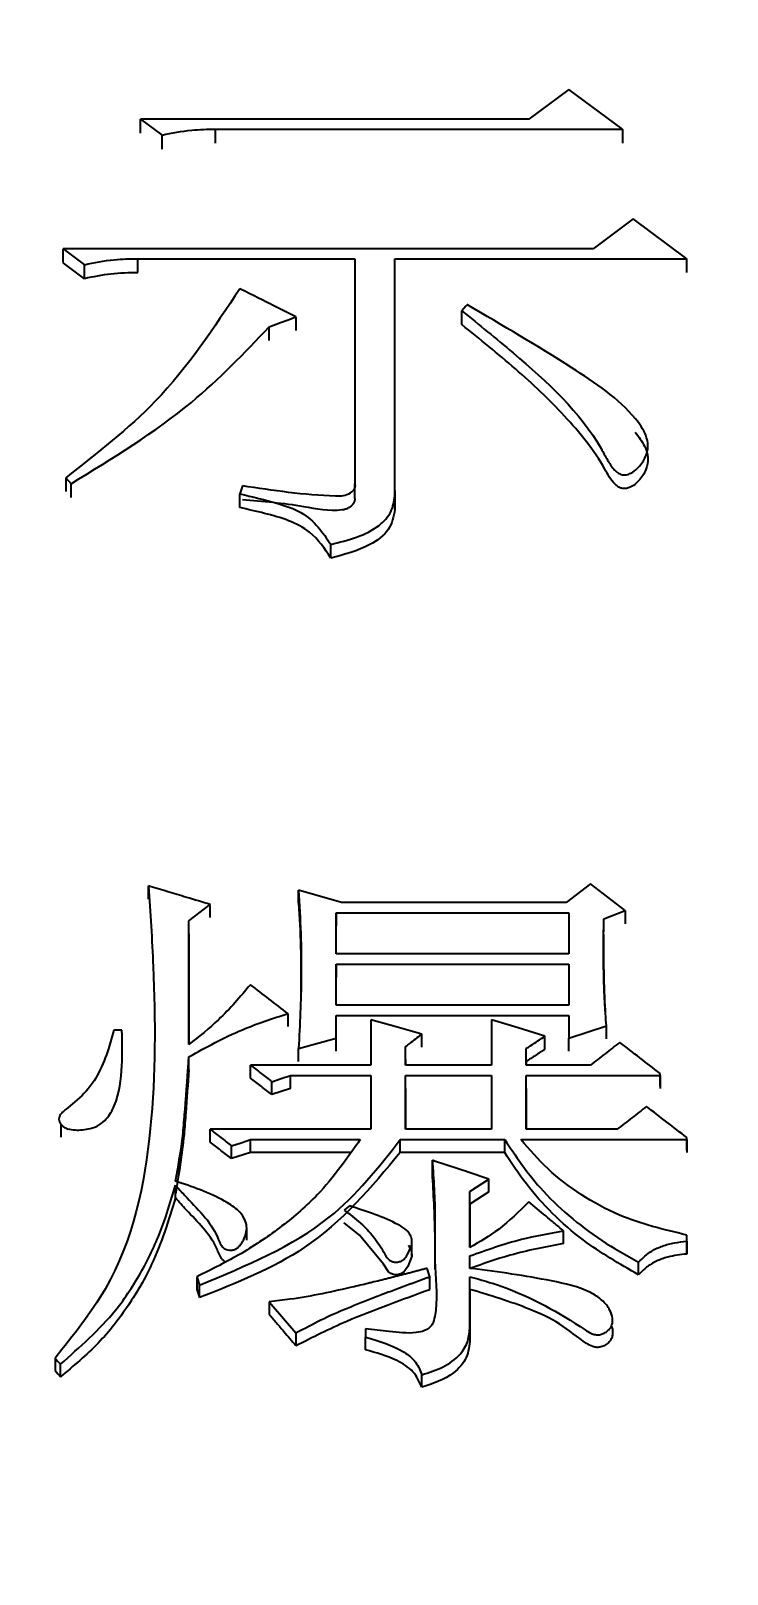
# Model space of a CAD drawing. Header units: millimetres. Extents: x 2126 to 3741, y 477 to 1658.
# Drawn here: x 2356.17 to 2358.99, y 1398.59 to 1404.83 of the extents above; entities that cross this region are included whole.
import ezdxf

# ---------------------------------------------------------------- set-up
doc = ezdxf.new("R2010")
doc.units = ezdxf.units.MM
doc.layers.add('AM_5', color=3, linetype='Continuous', lineweight=25)
doc.styles.add('SLDTEXTSTYLE1', font='txt.shx', dxfattribs={"width": 0.7, "bigfont": 'gbcbig.shx'})
doc.dimstyles.new('SLDDIMSTYLE12$0', dxfattribs={"dimtxt": 12, "dimasz": 10, "dimexe": 0, "dimexo": 0.0625, "dimgap": 0.875, "dimtad": 1, "dimdec": 1, "dimlfac": 1.8, "dimrnd": 1e-09, "dimzin": 12, "dimdsep": 46, "dimtxsty": 'SLDTEXTSTYLE1', "dimcen": 0.09, "dimdle": 8.16, "dimclrd": 3, "dimclre": 3, "dimadec": 0, "dimazin": 3, "dimtfac": 1, "dimtdec": 1, "dimtofl": 0, "dimtmove": 0, "dimatfit": 3, "dimfxl": 0, "dimfrac": 2, "dimtolj": 1, "dimlwd": 5, "dimlwe": 5, "dimarcsym": 0})

# ---------------------------------------------------------------- blocks, each defined once
blk = doc.blocks.new('*D20')
at = {"layer": 'AM_5', "color": 3, "lineweight": 5, "transparency": 16777216}
blk.add_line((2548.0333, 1555.6995), (2264.196, 1555.6995), dxfattribs=at)
at = {"layer": 'AM_5', "color": 3, "linetype": 'Continuous', "lineweight": 5, "transparency": 16777216}
for p, q in [((2264.196, 1545.6995), (2264.196, 1266.9589)), ((2595.101, 1256.9589), (2264.196, 1256.9589))]:
    blk.add_line(p, q, dxfattribs=at)
at = {"layer": 'AM_5', "color": 3, "transparency": 16777216}
for points in [[(2262.5293, 1545.6995), (2265.8627, 1545.6995), (2264.196, 1555.6995)], [(2262.5293, 1266.9589), (2265.8627, 1266.9589), (2264.196, 1256.9589)]]:
    blk.add_solid(points, dxfattribs=at)
at = {"layer": 'Defpoints', "color": 0, "transparency": 16777216}
for p in [(2548.0958, 1555.6995), (2264.196, 1256.9589), (2595.1635, 1256.9589)]:
    blk.add_point(p, dxfattribs=at)
at = {"layer": 'AM_5', "color": 0, "transparency": 16777216, "insert": (2257.321, 1403.6472), "char_height": 12, "attachment_point": 5, "rotation": 90, "style": 'SLDTEXTSTYLE1'}
blk.add_mtext('\\A1;350', dxfattribs=at)

msp = doc.modelspace()

# ---------------------------------------------------------------- linework, layer by layer
at = {"color": 7, "linetype": 'Continuous', "lineweight": 25}
for p, q in [((2358.3461, 1404.5929), (2358.1838, 1404.4725)), ((2358.5624, 1404.4323), (2358.3461, 1404.5929)), ((2356.6153, 1404.4725), (2356.7018, 1404.4082)), ((2356.6153, 1404.4155), (2356.6153, 1404.4725)), ((2356.9182, 1404.4323), (2358.5624, 1404.4323)), ((2356.9182, 1404.3754), (2356.9182, 1404.4323)), ((2358.5624, 1404.4323), (2358.5624, 1404.3754)), ((2356.7018, 1404.3513), (2356.7018, 1404.4082)), ((2358.6057, 1404.07), (2358.4434, 1403.9489)), ((2358.822, 1403.9085), (2358.6057, 1404.07)), ((2356.3016, 1403.9489), (2356.3881, 1403.8842)), ((2358.4434, 1403.9489), (2356.3016, 1403.9489)), ((2356.3016, 1403.8926), (2356.3016, 1403.9489)), ((2356.3881, 1403.8278), (2356.3016, 1403.8924)), ((2356.3881, 1403.828), (2356.3881, 1403.8842)), ((2356.6045, 1403.9085), (2357.4807, 1403.9085)), ((2356.6045, 1403.8522), (2356.6045, 1403.9085)), ((2357.4807, 1403.9085), (2357.4807, 1402.9989)), ((2357.6429, 1403.9085), (2358.822, 1403.9085)), ((2357.6429, 1402.95), (2357.6429, 1403.9085)), ((2357.6429, 1403.8522), (2357.6429, 1403.9085)), ((2358.822, 1403.8522), (2358.822, 1403.9085)), ((2357.9134, 1403.642), (2357.9134, 1403.6982)), ((2357.1344, 1403.5773), (2357.1344, 1403.6333)), ((2357.2427, 1403.6738), (2357.2427, 1403.6179)), ((2356.3124, 1403.0235), (2356.334, 1402.999)), ((2356.3124, 1403.0235), (2356.3124, 1402.9682)), ((2356.334, 1402.9439), (2356.334, 1402.999)), ((2357.4807, 1402.9437), (2357.4807, 1402.9989)), ((2357.0264, 1402.9908), (2357.0155, 1402.9582)), ((2357.6429, 1402.9713), (2357.6429, 1402.8948)), ((2357.6429, 1402.8947), (2357.6429, 1402.95)), ((2357.3833, 1402.699), (2357.3833, 1402.7539)), ((2356.6477, 1401.3203), (2356.6477, 1401.3735)), ((2358.4326, 1401.3817), (2358.3353, 1401.3071)), ((2358.5733, 1401.2739), (2358.4326, 1401.3817)), ((2357.4266, 1401.3071), (2357.2535, 1401.3569)), ((2357.2535, 1401.3037), (2357.2535, 1401.3569)), ((2356.81, 1401.2324), (2356.8966, 1401.2988)), ((2356.8966, 1401.2457), (2356.8966, 1401.2988)), ((2357.405, 1401.2656), (2358.3461, 1401.2656)), ((2357.405, 1401.0994), (2357.405, 1401.2656)), ((2357.405, 1401.2656), (2357.405, 1401.2126)), ((2358.3353, 1401.3071), (2357.4266, 1401.3071)), ((2358.3461, 1401.2656), (2358.3461, 1401.0994)), ((2358.4867, 1401.2407), (2358.5733, 1401.2739)), ((2358.5733, 1401.2739), (2358.5733, 1401.2209)), ((2356.81, 1400.7329), (2356.81, 1401.2324)), ((2356.81, 1401.1794), (2356.81, 1401.2324)), ((2357.405, 1401.0994), (2357.405, 1401.2126)), ((2358.4867, 1401.1877), (2358.4867, 1401.2407)), ((2356.81, 1401.1794), (2356.81, 1400.7374)), ((2357.262, 1401.1185), (2357.2621, 1400.9447)), ((2358.3461, 1401.0994), (2357.405, 1401.0994)), ((2357.405, 1401.0578), (2358.3461, 1401.0578)), ((2357.405, 1400.8913), (2357.405, 1401.0578)), ((2357.405, 1401.0578), (2357.405, 1401.0051)), ((2357.405, 1400.8913), (2357.405, 1401.0051)), ((2358.3461, 1401.0578), (2358.3461, 1400.8913)), ((2358.3461, 1400.8913), (2357.405, 1400.8913)), ((2357.2103, 1400.858), (2357.2103, 1400.8055)), ((2357.405, 1400.8497), (2358.3461, 1400.8497)), ((2357.405, 1400.758), (2357.405, 1400.8497)), ((2357.405, 1400.7972), (2357.405, 1400.8497)), ((2357.5456, 1400.833), (2357.5456, 1400.6495)), ((2358.0324, 1400.833), (2358.0324, 1400.6495)), ((2358.3461, 1400.8497), (2358.3461, 1400.758)), ((2356.5396, 1400.7913), (2356.5071, 1400.7913)), ((2357.2535, 1400.7162), (2357.405, 1400.758)), ((2357.405, 1400.7056), (2357.405, 1400.7972)), ((2357.405, 1400.7056), (2357.405, 1400.758)), ((2357.7511, 1400.7223), (2357.7511, 1400.7746)), ((2358.2487, 1400.7139), (2358.2487, 1400.7663)), ((2358.3461, 1400.758), (2358.4975, 1400.808)), ((2358.3461, 1400.7056), (2358.3461, 1400.758)), ((2358.4975, 1400.7556), (2358.4975, 1400.808)), ((2356.5414, 1400.7142), (2356.5414, 1400.7145)), ((2357.2535, 1400.6639), (2357.2535, 1400.7162)), ((2357.6862, 1400.6495), (2357.6862, 1400.7246)), ((2357.6862, 1400.6723), (2357.6862, 1400.7246)), ((2358.173, 1400.6495), (2358.173, 1400.7162)), ((2358.173, 1400.6639), (2358.173, 1400.7162)), ((2356.81, 1400.6306), (2356.81, 1400.6829)), ((2357.5456, 1400.6495), (2357.0588, 1400.6495)), ((2357.0588, 1400.5972), (2357.0588, 1400.6495)), ((2357.6862, 1400.6723), (2357.6862, 1400.6495)), ((2358.0324, 1400.6495), (2357.6862, 1400.6495)), ((2358.173, 1400.6639), (2358.173, 1400.6495)), ((2358.4326, 1400.6495), (2358.173, 1400.6495)), ((2357.1454, 1400.5305), (2357.1454, 1400.5826)), ((2357.2211, 1400.6077), (2357.5456, 1400.6077)), ((2357.2211, 1400.5555), (2357.2211, 1400.6077)), ((2357.5456, 1400.6077), (2357.5456, 1400.3903)), ((2357.6862, 1400.6077), (2358.0324, 1400.6077)), ((2357.6862, 1400.3903), (2357.6862, 1400.6077)), ((2357.6862, 1400.5555), (2357.6862, 1400.6077)), ((2358.0324, 1400.6077), (2358.0324, 1400.3903)), ((2358.173, 1400.6077), (2358.7139, 1400.6077)), ((2358.173, 1400.3903), (2358.173, 1400.6077)), ((2358.173, 1400.5555), (2358.173, 1400.6077)), ((2358.7139, 1400.6077), (2358.7139, 1400.6161)), ((2358.7139, 1400.5639), (2358.7139, 1400.6161)), ((2358.7139, 1400.6077), (2358.7139, 1400.5555)), ((2357.2211, 1400.5555), (2357.1454, 1400.5305)), ((2357.6862, 1400.5555), (2357.6862, 1400.3903)), ((2358.173, 1400.5555), (2358.173, 1400.3903)), ((2356.293, 1400.4106), (2356.293, 1400.3583)), ((2357.5456, 1400.3903), (2356.8966, 1400.3903)), ((2358.0324, 1400.3903), (2357.6862, 1400.3903)), ((2358.5408, 1400.3903), (2358.173, 1400.3903)), ((2356.9831, 1400.2715), (2356.9831, 1400.3233)), ((2357.0588, 1400.3484), (2357.5023, 1400.3484)), ((2357.0588, 1400.2966), (2357.0588, 1400.3484)), ((2357.6646, 1400.3484), (2358.0865, 1400.3484)), ((2357.6646, 1400.2966), (2357.6646, 1400.3484)), ((2358.0865, 1400.2966), (2358.0865, 1400.3484)), ((2358.1514, 1400.3484), (2358.8221, 1400.3484)), ((2358.8221, 1400.3484), (2358.8221, 1400.3568)), ((2358.8221, 1400.305), (2358.8221, 1400.3568)), ((2358.8221, 1400.3484), (2358.8221, 1400.2966)), ((2357.0588, 1400.2966), (2356.9831, 1400.2715)), ((2357.4621, 1400.2966), (2357.0588, 1400.2966)), ((2358.0865, 1400.2966), (2357.6646, 1400.2966)), ((2357.7944, 1400.213), (2357.7944, 1400.2647)), ((2357.9459, 1400.1389), (2358.0216, 1400.1892)), ((2358.0216, 1400.1376), (2358.0216, 1400.1892)), ((2356.7559, 1400.1125), (2356.7559, 1400.1641)), ((2357.9459, 1399.9122), (2357.9459, 1400.1389)), ((2357.9459, 1400.0873), (2357.9459, 1400.1389)), ((2358.0216, 1400.1376), (2357.9459, 1400.0873)), ((2357.4591, 1400.0802), (2357.4375, 1400.0634)), ((2357.9459, 1400.0873), (2357.9459, 1399.9122)), ((2357.0438, 1399.9414), (2357.0438, 1399.993)), ((2358.3245, 1399.928), (2358.3245, 1399.9794)), ((2358.8221, 1399.9374), (2358.8221, 1399.9626)), ((2358.8221, 1399.9374), (2358.8221, 1399.8861)), ((2357.7114, 1399.8787), (2357.7114, 1399.9303)), ((2357.9459, 1399.828), (2357.9459, 1399.8785)), ((2357.9459, 1399.8273), (2357.9459, 1399.8785)), ((2357.7836, 1399.7944), (2357.7728, 1399.828)), ((2358.6274, 1399.8021), (2358.6274, 1399.8533)), ((2356.8425, 1399.7944), (2356.8533, 1399.7608)), ((2356.8533, 1399.7097), (2356.8533, 1399.7608)), ((2357.7836, 1399.7433), (2357.7836, 1399.7944)), ((2357.9459, 1399.5922), (2357.9459, 1399.7944)), ((2357.9459, 1399.7433), (2357.9459, 1399.7944)), ((2357.1346, 1399.6934), (2357.2427, 1399.5669)), ((2357.1346, 1399.6934), (2357.1346, 1399.6424)), ((2357.9459, 1399.7433), (2357.9459, 1399.5414)), ((2358.5166, 1399.6428), (2358.5166, 1399.6474)), ((2357.2427, 1399.5669), (2357.2427, 1399.5161)), ((2357.524, 1399.5837), (2357.524, 1399.5501)), ((2357.9459, 1399.5922), (2357.9459, 1399.5414)), ((2357.524, 1399.4993), (2357.524, 1399.5501)), ((2356.2693, 1399.4655), (2356.2693, 1399.4149)), ((2356.2908, 1399.3897), (2356.2908, 1399.4404)), ((2357.7512, 1399.3476), (2357.7512, 1399.3981))]:
    msp.add_line(p, q, dxfattribs=at)
at = {"color": 7, "linetype": 'Continuous', "lineweight": 25, "flags": 128}
for points in [[(2358.1838, 1404.4725), (2357.6368, 1404.4725), (2356.6153, 1404.4725)], [(2357.935, 1403.7225), (2357.9295, 1403.7163), (2357.9215, 1403.7072), (2357.9134, 1403.6982)], [(2357.1345, 1403.6333), (2357.1801, 1403.6504), (2357.2114, 1403.6621), (2357.2427, 1403.6738)], [(2357.0155, 1402.9031), (2357.0155, 1402.9254), (2357.0155, 1402.9418), (2357.0155, 1402.9582)], [(2357.7511, 1400.7746), (2357.6484, 1400.8038), (2357.5456, 1400.833)], [(2358.2487, 1400.7663), (2358.1406, 1400.7997), (2358.0324, 1400.833)], [(2357.1454, 1400.5826), (2357.1832, 1400.5952), (2357.2211, 1400.6077)], [(2356.8966, 1400.3384), (2356.8966, 1400.3514), (2356.8966, 1400.3644), (2356.8966, 1400.3773), (2356.8966, 1400.3903)], [(2356.9831, 1400.3233), (2357.021, 1400.3359), (2357.0588, 1400.3484)], [(2357.6975, 1399.9221), (2357.7103, 1399.8965), (2357.7112, 1399.8771), (2357.6946, 1399.8355), (2357.6785, 1399.8134), (2357.6665, 1399.8059), (2357.6523, 1399.8024), (2357.6371, 1399.803), (2357.6259, 1399.807), (2357.6167, 1399.814), (2357.5961, 1399.8454), (2357.5003, 1399.9627), (2357.4381, 1400.0115), (2357.4375, 1400.012), (2357.4375, 1400.012)], [(2358.8221, 1399.9113), (2358.8221, 1399.9284), (2358.8221, 1399.9455), (2358.8221, 1399.9626)], [(2358.8221, 1399.8861), (2358.8221, 1399.8946), (2358.8221, 1399.9002), (2358.8221, 1399.9057), (2358.8221, 1399.9113)], [(2356.8425, 1399.7944), (2356.8425, 1399.7733), (2356.8425, 1399.7583), (2356.8425, 1399.7433)], [(2356.2693, 1399.4656), (2356.28, 1399.453), (2356.2908, 1399.4404)], [(2356.2693, 1399.4149), (2356.2747, 1399.4086), (2356.2801, 1399.4023), (2356.2908, 1399.3897)]]:
    msp.add_lwpolyline(points, dxfattribs=at)
at = {"color": 7, "linetype": 'Continuous', "lineweight": 25}
for points, knots in [([(2356.7018, 1404.4082), (2356.7416, 1404.4162), (2356.8127, 1404.4305), (2356.8859, 1404.4317), (2356.9182, 1404.4323)], [0, 0, 0, 0, 0.558835, 1, 1, 1, 1]), ([(2356.3881, 1403.8842), (2356.4279, 1403.8923), (2356.499, 1403.9067), (2356.5722, 1403.9079), (2356.6045, 1403.9085)], [0, 0, 0, 0, 0.558835, 1, 1, 1, 1]), ([(2356.6045, 1403.852), (2356.5678, 1403.8513), (2356.4946, 1403.8498), (2356.4236, 1403.8351), (2356.3881, 1403.8278)], [0, 0, 0, 0, 0.501146, 1, 1, 1, 1]), ([(2357.0155, 1403.7872), (2356.9118, 1403.6293), (2356.725, 1403.3445), (2356.4395, 1403.1224), (2356.3124, 1403.0235)], [0, 0, 0, 0, 0.554743, 1, 1, 1, 1]), ([(2357.2427, 1403.6738), (2357.2139, 1403.6882), (2357.1616, 1403.7143), (2357.0859, 1403.7521), (2357.0389, 1403.7755), (2357.0155, 1403.7872)], [0, 0, 0, 0, 0.380598, 0.690299, 1, 1, 1, 1]), ([(2357.9134, 1403.6982), (2357.9825, 1403.6419), (2358.1904, 1403.4726), (2358.4071, 1403.2748), (2358.4997, 1403.0969), (2358.5203, 1403.0644), (2358.5393, 1403.0454), (2358.5528, 1403.0369), (2358.5669, 1403.034), (2358.5814, 1403.0354), (2358.6014, 1403.0433), (2358.6292, 1403.0649), (2358.6563, 1403.1022), (2358.6692, 1403.1503), (2358.6559, 1403.2067), (2358.5706, 1403.3278), (2358.3152, 1403.4997), (2358.0775, 1403.6391), (2357.9354, 1403.7223), (2357.9351, 1403.7225)], [0, 0, 0, 0, 0.129751, 0.390615, 0.417722, 0.440785, 0.449026, 0.457344, 0.462695, 0.468033, 0.476543, 0.491684, 0.518141, 0.545407, 0.56857, 0.608449, 0.76773, 0.999424, 1, 1, 1, 1]), ([(2356.334, 1402.999), (2356.5035, 1403.1024), (2356.804, 1403.2858), (2357.0342, 1403.5278), (2357.1345, 1403.6333)], [0, 0, 0, 0, 0.564156, 1, 1, 1, 1]), ([(2358.6139, 1403.2071), (2358.6279, 1403.1889), (2358.6523, 1403.1573), (2358.6689, 1403.1043), (2358.66, 1403.0541), (2358.6353, 1403.0166), (2358.6085, 1402.9928), (2358.5892, 1402.9824), (2358.5721, 1402.9786), (2358.5586, 1402.9799), (2358.5441, 1402.9864), (2358.5169, 1403.0102), (2358.4626, 1403.1162), (2358.3332, 1403.2755), (2358.1321, 1403.4662), (2357.9865, 1403.5832), (2357.9134, 1403.642)], [0, 0, 0, 0, 0.056587, 0.098625, 0.141053, 0.187023, 0.208835, 0.226448, 0.236596, 0.246842, 0.255499, 0.27218, 0.331955, 0.555309, 0.776815, 1, 1, 1, 1]), ([(2357.4804, 1402.9989), (2357.481, 1402.9959), (2357.4822, 1402.9901), (2357.4797, 1402.98), (2357.4731, 1402.9699), (2357.4588, 1402.9576), (2357.4341, 1402.9484), (2357.2856, 1402.951), (2357.1508, 1402.9717), (2357.0264, 1402.9908)], [0, 0, 0, 0, 0.021761, 0.042896, 0.073473, 0.104863, 0.166644, 0.230755, 1, 1, 1, 1]), ([(2357.0155, 1402.9582), (2357.0671, 1402.9461), (2357.1515, 1402.9263), (2357.2661, 1402.8885), (2357.3358, 1402.8256), (2357.3676, 1402.7776), (2357.3833, 1402.7539)], [0, 0, 0, 0, 0.34927, 0.57275, 0.788452, 1, 1, 1, 1]), ([(2357.0264, 1402.9355), (2357.1085, 1402.9284), (2357.2419, 1402.9168), (2357.3821, 1402.8863), (2357.443, 1402.8966), (2357.4565, 1402.902), (2357.4681, 1402.9099), (2357.4771, 1402.9197), (2357.4812, 1402.9295), (2357.4818, 1402.9376), (2357.4809, 1402.9416), (2357.4804, 1402.9436)], [0, 0, 0, 0, 0.5054005, 0.8211614, 0.8510597, 0.8809448, 0.911279, 0.9411526, 0.9702444, 0.9848866, 1, 1, 1, 1]), ([(2357.3833, 1402.7539), (2357.4547, 1402.7717), (2357.5528, 1402.7962), (2357.6326, 1402.8833), (2357.6395, 1402.928), (2357.643, 1402.95)], [0, 0, 0, 0, 0.574617, 0.790317, 1, 1, 1, 1]), ([(2357.3833, 1402.6989), (2357.3588, 1402.7366), (2357.3177, 1402.7996), (2357.2139, 1402.853), (2357.116, 1402.8799), (2357.0491, 1402.8953), (2357.0155, 1402.9029)], [0, 0, 0, 0, 0.328257, 0.547892, 0.773338, 1, 1, 1, 1]), ([(2357.643, 1402.8948), (2357.6374, 1402.8666), (2357.6259, 1402.809), (2357.5261, 1402.7357), (2357.438, 1402.713), (2357.3833, 1402.6989)], [0, 0, 0, 0, 0.266546, 0.544071, 1, 1, 1, 1]), ([(2356.6477, 1401.3734), (2356.6545, 1401.2649), (2356.6747, 1400.9393), (2356.6773, 1400.3934), (2356.5638, 1399.8318), (2356.3422, 1399.5562), (2356.2693, 1399.4656)], [0, 0, 0, 0, 0.166223, 0.498407, 0.834985, 1, 1, 1, 1]), ([(2356.8966, 1401.2988), (2356.8648, 1401.3083), (2356.8075, 1401.3255), (2356.7245, 1401.3504), (2356.6733, 1401.3658), (2356.6477, 1401.3735)], [0, 0, 0, 0, 0.382595, 0.691297, 1, 1, 1, 1]), ([(2357.2535, 1401.3569), (2357.2568, 1401.2986), (2357.2633, 1401.1821), (2357.2664, 1400.9685), (2357.2585, 1400.8131), (2357.2535, 1400.7162)], [0, 0, 0, 0, 0.273666, 0.547375, 1, 1, 1, 1]), ([(2357.2535, 1401.3037), (2357.2571, 1401.2455), (2357.2608, 1401.1834), (2357.2618, 1401.121), (2357.2618, 1401.1171)], [0, 0, 0, 0, 0.937412, 1, 1, 1, 1]), ([(2358.4975, 1400.808), (2358.4962, 1400.8245), (2358.4942, 1400.8492), (2358.4901, 1400.9069), (2358.4881, 1400.9522), (2358.487, 1400.9935), (2358.4867, 1401.0058), (2358.4865, 1401.0182), (2358.4863, 1401.0306), (2358.4861, 1401.0429), (2358.486, 1401.0553), (2358.4859, 1401.0676), (2358.4858, 1401.0841), (2358.4857, 1401.1006), (2358.4857, 1401.1171), (2358.4858, 1401.1294), (2358.4858, 1401.1397), (2358.4859, 1401.148), (2358.4859, 1401.1562), (2358.486, 1401.1644), (2358.486, 1401.1726), (2358.4861, 1401.1788), (2358.4861, 1401.185), (2358.4862, 1401.1912), (2358.4863, 1401.1973), (2358.4863, 1401.2035), (2358.4864, 1401.2097), (2358.4864, 1401.2159), (2358.4865, 1401.222), (2358.4866, 1401.2303), (2358.4867, 1401.2365), (2358.4867, 1401.2407)], [0, 0, 0, 0, 0.114246, 0.171369, 0.39989, 0.428452, 0.457013, 0.485575, 0.514136, 0.542697, 0.571259, 0.59982, 0.628382, 0.685505, 0.714066, 0.742627, 0.771189, 0.785469, 0.79975, 0.828312, 0.842592, 0.856873, 0.871154, 0.885434, 0.899715, 0.913996, 0.928276, 0.942557, 0.956838, 0.971119, 1, 1, 1, 1]), ([(2358.494, 1400.8563), (2358.494, 1400.8563), (2358.494, 1400.8563), (2358.4939, 1400.8571), (2358.4922, 1400.8923), (2358.488, 1400.9894), (2358.4869, 1401.0885), (2358.4867, 1401.1432), (2358.4867, 1401.1686), (2358.4867, 1401.1745), (2358.4867, 1401.1772), (2358.4867, 1401.1776), (2358.4867, 1401.1777)], [0, 0, 0, 0, 0.00255, 0.007632, 0.020222, 0.476157, 0.750202, 0.924211, 0.964421, 0.979196, 0.990878, 1, 1, 1, 1]), ([(2357.0588, 1400.9746), (2357.0178, 1400.9259), (2356.9442, 1400.8384), (2356.8513, 1400.7653), (2356.81, 1400.7329)], [0, 0, 0, 0, 0.556386, 1, 1, 1, 1]), ([(2357.2103, 1400.858), (2357.185, 1400.8775), (2357.1345, 1400.9163), (2357.0841, 1400.9552), (2357.0588, 1400.9746)], [0, 0, 0, 0, 0.500003, 1, 1, 1, 1]), ([(2356.81, 1400.6829), (2356.8806, 1400.7219), (2357.0072, 1400.7919), (2357.148, 1400.8378), (2357.2103, 1400.858)], [0, 0, 0, 0, 0.557889, 1, 1, 1, 1]), ([(2356.5071, 1400.7913), (2356.5001, 1400.7659), (2356.4754, 1400.6762), (2356.4225, 1400.5554), (2356.3314, 1400.4861), (2356.2967, 1400.4568), (2356.2873, 1400.4439), (2356.2846, 1400.4312), (2356.2868, 1400.4196), (2356.2935, 1400.4085), (2356.3046, 1400.3987), (2356.3237, 1400.3901), (2356.3603, 1400.3854), (2356.4049, 1400.3894), (2356.4491, 1400.4061), (2356.4845, 1400.4375), (2356.5287, 1400.5162), (2356.5423, 1400.6403), (2356.5413, 1400.7428), (2356.5396, 1400.7908), (2356.5396, 1400.7913)], [0, 0, 0, 0, 0.0801741, 0.2833022, 0.3768882, 0.3951622, 0.4106034, 0.4221834, 0.4337475, 0.4459485, 0.4596218, 0.4747566, 0.5015385, 0.5546435, 0.5898789, 0.6251459, 0.6851674, 0.8527528, 0.9985461, 1, 1, 1, 1]), ([(2357.6862, 1400.7246), (2357.6916, 1400.7288), (2357.7052, 1400.7392), (2357.7268, 1400.7559), (2357.743, 1400.7684), (2357.7511, 1400.7746)], [0, 0, 0, 0, 0.250001, 0.625, 1, 1, 1, 1]), ([(2358.173, 1400.7162), (2358.1793, 1400.7204), (2358.1951, 1400.7308), (2358.2203, 1400.7475), (2358.2393, 1400.76), (2358.2487, 1400.7663)], [0, 0, 0, 0, 0.2500006, 0.6249998, 1, 1, 1, 1]), ([(2358.2487, 1400.7139), (2358.2361, 1400.7056), (2358.2109, 1400.6889), (2358.1856, 1400.6723), (2358.173, 1400.6639)], [0, 0, 0, 0, 0.499997, 1, 1, 1, 1]), ([(2358.5516, 1400.7413), (2358.5318, 1400.726), (2358.4921, 1400.6954), (2358.4525, 1400.6648), (2358.4326, 1400.6495)], [0, 0, 0, 0, 0.5, 1, 1, 1, 1]), ([(2358.7139, 1400.6161), (2358.6868, 1400.6369), (2358.6328, 1400.6787), (2358.5787, 1400.7204), (2358.5516, 1400.7413)], [0, 0, 0, 0, 0.499999, 1, 1, 1, 1]), ([(2356.756, 1400.1809), (2356.7667, 1400.2386), (2356.7828, 1400.3251), (2356.7904, 1400.4196), (2356.7938, 1400.4595), (2356.795, 1400.474), (2356.7959, 1400.4849), (2356.7968, 1400.4958), (2356.7976, 1400.5067), (2356.7983, 1400.5158), (2356.799, 1400.5248), (2356.7995, 1400.5321), (2356.8001, 1400.5394), (2356.8006, 1400.5466), (2356.8011, 1400.5539), (2356.8018, 1400.5629), (2356.8023, 1400.5702), (2356.803, 1400.5793), (2356.8035, 1400.5865), (2356.804, 1400.5938), (2356.8045, 1400.601), (2356.805, 1400.6083), (2356.8056, 1400.6173), (2356.8061, 1400.6246), (2356.8067, 1400.6337), (2356.8072, 1400.6409), (2356.8078, 1400.65), (2356.8083, 1400.6572), (2356.8088, 1400.6645), (2356.8093, 1400.6724), (2356.8097, 1400.6785), (2356.81, 1400.6829)], [0, 0, 0, 0, 0.346641, 0.519778, 0.56306, 0.584702, 0.606343, 0.627984, 0.649625, 0.671267, 0.682087, 0.703729, 0.714549, 0.72537, 0.747011, 0.757832, 0.779473, 0.790294, 0.811935, 0.822756, 0.833576, 0.855218, 0.866038, 0.887679, 0.8985, 0.920141, 0.930962, 0.952603, 0.963424, 0.974244, 1, 1, 1, 1]), ([(2356.81, 1400.6306), (2356.806, 1400.5726), (2356.8, 1400.4856), (2356.7874, 1400.318), (2356.7693, 1400.2092), (2356.756, 1400.1292)], [0, 0, 0, 0, 0.346763, 0.520146, 1, 1, 1, 1]), ([(2357.0588, 1400.6495), (2357.0733, 1400.6383), (2357.1021, 1400.6161), (2357.1309, 1400.5938), (2357.1454, 1400.5826)], [0, 0, 0, 0, 0.499999, 1, 1, 1, 1]), ([(2357.1454, 1400.5305), (2357.1309, 1400.5416), (2357.1021, 1400.5639), (2357.0733, 1400.5861), (2357.0588, 1400.5972)], [0, 0, 0, 0, 0.499998, 1, 1, 1, 1]), ([(2358.6598, 1400.4823), (2358.64, 1400.467), (2358.6003, 1400.4363), (2358.5606, 1400.4056), (2358.5408, 1400.3903)], [0, 0, 0, 0, 0.5, 1, 1, 1, 1]), ([(2358.8221, 1400.3568), (2358.795, 1400.3777), (2358.7409, 1400.4196), (2358.6868, 1400.4614), (2358.6598, 1400.4823)], [0, 0, 0, 0, 0.499999, 1, 1, 1, 1]), ([(2356.8966, 1400.3903), (2356.911, 1400.3791), (2356.9398, 1400.3568), (2356.9687, 1400.3345), (2356.9831, 1400.3233)], [0, 0, 0, 0, 0.499999, 1, 1, 1, 1]), ([(2357.5023, 1400.3484), (2357.4488, 1400.2717), (2357.3599, 1400.1443), (2357.1884, 1399.9961), (2357.0246, 1399.8848), (2356.9034, 1399.8246), (2356.8425, 1399.7944)], [0, 0, 0, 0, 0.333002, 0.552476, 0.774971, 1, 1, 1, 1]), ([(2356.8533, 1399.7608), (2357.0418, 1399.8388), (2357.3733, 1399.9762), (2357.5768, 1400.2362), (2357.6646, 1400.3484)], [0, 0, 0, 0, 0.568507, 1, 1, 1, 1]), ([(2356.9831, 1400.2715), (2356.9687, 1400.2827), (2356.9398, 1400.305), (2356.911, 1400.3273), (2356.8966, 1400.3384)], [0, 0, 0, 0, 0.499999, 1, 1, 1, 1]), ([(2358.0865, 1400.3484), (2358.1311, 1400.2821), (2358.2049, 1400.1721), (2358.3434, 1400.0392), (2358.4765, 1399.9372), (2358.5769, 1399.8814), (2358.6274, 1399.8533)], [0, 0, 0, 0, 0.333809, 0.553089, 0.775219, 1, 1, 1, 1]), ([(2358.8221, 1399.9626), (2358.7292, 1399.985), (2358.5772, 1400.0217), (2358.393, 1400.1227), (2358.2581, 1400.2261), (2358.1868, 1400.3079), (2358.1514, 1400.3484)], [0, 0, 0, 0, 0.347456, 0.568585, 0.785979, 1, 1, 1, 1]), ([(2357.6646, 1400.2966), (2357.5472, 1400.156), (2357.334, 1399.9004), (2357.0024, 1399.7689), (2356.8533, 1399.7097)], [0, 0, 0, 0, 0.550322, 1, 1, 1, 1]), ([(2357.7944, 1400.2647), (2357.7992, 1400.1871), (2357.8082, 1400.0435), (2357.7998, 1399.8332), (2357.8179, 1399.6887), (2357.7972, 1399.6054), (2357.7811, 1399.5857), (2357.7587, 1399.5735), (2357.704, 1399.563), (2357.6234, 1399.5723), (2357.5557, 1399.58), (2357.524, 1399.5837)], [0, 0, 0, 0, 0.256994, 0.476109, 0.695219, 0.732033, 0.752358, 0.772757, 0.805752, 0.908876, 1, 1, 1, 1]), ([(2358.0216, 1400.1892), (2357.9902, 1400.1997), (2357.9366, 1400.2174), (2357.8609, 1400.2426), (2357.8166, 1400.2573), (2357.7944, 1400.2647)], [0, 0, 0, 0, 0.414509, 0.707253, 1, 1, 1, 1]), ([(2358.6274, 1399.8021), (2358.5504, 1399.8465), (2358.4244, 1399.9191), (2358.2775, 1400.0481), (2358.1704, 1400.1668), (2358.1144, 1400.2535), (2358.0865, 1400.2966)], [0, 0, 0, 0, 0.3460616, 0.5666401, 0.7845076, 1, 1, 1, 1]), ([(2356.7652, 1400.2237), (2356.7652, 1400.2237), (2356.7652, 1400.2239), (2356.7658, 1400.2272), (2356.7666, 1400.2315), (2356.7673, 1400.2348)], [0, 0, 0, 0, 0.077285, 0.286179, 1, 1, 1, 1]), ([(2357.8049, 1399.8244), (2357.8052, 1399.8717), (2357.8061, 1400.0015), (2357.7989, 1400.1308), (2357.7944, 1400.213)], [0, 0, 0, 0, 0.364292, 1, 1, 1, 1]), ([(2356.2908, 1399.4404), (2356.3701, 1399.5101), (2356.4998, 1399.6242), (2356.6241, 1399.8175), (2356.7047, 1399.9875), (2356.7389, 1400.1053), (2356.7559, 1400.1641)], [0, 0, 0, 0, 0.345608, 0.56562, 0.783503, 1, 1, 1, 1]), ([(2356.756, 1400.1641), (2356.7681, 1400.1507), (2356.8289, 1400.0838), (2356.9083, 1400.0093), (2356.9358, 1399.9275), (2356.9491, 1399.9103), (2356.9609, 1399.9038), (2356.9744, 1399.901), (2356.9884, 1399.9019), (2357.0021, 1399.9068), (2357.0164, 1399.9181), (2357.0332, 1399.9454), (2357.0474, 1399.9814), (2357.0395, 1400.0237), (2357.0141, 1400.0614), (2356.9261, 1400.1225), (2356.8318, 1400.1546), (2356.7596, 1400.1796), (2356.756, 1400.1809)], [0, 0, 0, 0, 0.066061, 0.330698, 0.377872, 0.393648, 0.409584, 0.423627, 0.439084, 0.455682, 0.472085, 0.502894, 0.574478, 0.61493, 0.665656, 0.740076, 0.987057, 1, 1, 1, 1]), ([(2356.7559, 1400.1125), (2356.7281, 1400.0218), (2356.6821, 1399.872), (2356.5693, 1399.677), (2356.4487, 1399.5208), (2356.3437, 1399.4336), (2356.2908, 1399.3897)], [0, 0, 0, 0, 0.334701, 0.553509, 0.775023, 1, 1, 1, 1]), ([(2356.9581, 1399.855), (2356.9553, 1399.8563), (2356.9487, 1399.8594), (2356.9344, 1399.8781), (2356.9077, 1399.9564), (2356.8288, 1400.0317), (2356.7704, 1400.0965), (2356.756, 1400.1125)], [0, 0, 0, 0, 0.025812, 0.060648, 0.209585, 0.805129, 1, 1, 1, 1]), ([(2357.4375, 1400.0634), (2357.4604, 1400.0464), (2357.5041, 1400.0139), (2357.5578, 1399.9563), (2357.5928, 1399.9058), (2357.6105, 1399.8685), (2357.6282, 1399.8563), (2357.6407, 1399.8531), (2357.6544, 1399.8532), (2357.6683, 1399.857), (2357.6824, 1399.8667), (2357.6966, 1399.8886), (2357.7093, 1399.914), (2357.7132, 1399.9423), (2357.7055, 1399.9634), (2357.6883, 1399.986), (2357.6389, 1400.0148), (2357.5617, 1400.048), (2357.4935, 1400.0694), (2357.4591, 1400.0802)], [0, 0, 0, 0, 0.1174112, 0.2245147, 0.331514, 0.3850988, 0.4015022, 0.4179419, 0.4345933, 0.4539552, 0.4734629, 0.5034573, 0.5658247, 0.597867, 0.6299027, 0.6637876, 0.7181913, 0.8580637, 1, 1, 1, 1]), ([(2358.1838, 1400.097), (2358.1447, 1400.058), (2358.0742, 1399.9879), (2357.9854, 1399.9355), (2357.9459, 1399.9122)], [0, 0, 0, 0, 0.555111, 1, 1, 1, 1]), ([(2358.3245, 1399.9794), (2358.3124, 1399.9895), (2358.2883, 1400.0096), (2358.2414, 1400.0488), (2358.2066, 1400.0779), (2358.1838, 1400.097)], [0, 0, 0, 0, 0.25711, 0.51422, 1, 1, 1, 1]), ([(2357.9459, 1399.8785), (2358.0143, 1399.9031), (2358.1369, 1399.9471), (2358.267, 1399.9695), (2358.3245, 1399.9794)], [0, 0, 0, 0, 0.55855, 1, 1, 1, 1]), ([(2358.6274, 1399.8533), (2358.6439, 1399.8695), (2358.6714, 1399.8964), (2358.7238, 1399.9193), (2358.7717, 1399.9327), (2358.8052, 1399.9358), (2358.8221, 1399.9374)], [0, 0, 0, 0, 0.330678, 0.55099, 0.77457, 1, 1, 1, 1]), ([(2358.3245, 1399.928), (2358.2517, 1399.9145), (2358.122, 1399.8903), (2357.9996, 1399.8465), (2357.9459, 1399.8273)], [0, 0, 0, 0, 0.5612312, 1, 1, 1, 1]), ([(2358.8221, 1399.8861), (2358.7961, 1399.8832), (2358.7536, 1399.8784), (2358.6991, 1399.8582), (2358.6583, 1399.8341), (2358.6376, 1399.8127), (2358.6274, 1399.8021)], [0, 0, 0, 0, 0.347151, 0.569168, 0.786857, 1, 1, 1, 1]), ([(2357.7728, 1399.828), (2357.7701, 1399.8274), (2357.7648, 1399.826), (2357.7569, 1399.8239), (2357.749, 1399.8218), (2357.7384, 1399.819), (2357.7278, 1399.8163), (2357.7172, 1399.8135), (2357.7092, 1399.8114), (2357.6986, 1399.8087), (2357.6881, 1399.8059), (2357.6775, 1399.8032), (2357.6695, 1399.8011), (2357.6589, 1399.7984), (2357.6483, 1399.7957), (2357.635, 1399.7923), (2357.6218, 1399.7889), (2357.6058, 1399.7849), (2357.5846, 1399.7796), (2357.5633, 1399.7743), (2357.526, 1399.7653), (2357.4138, 1399.7392), (2357.2788, 1399.7086), (2357.1627, 1399.6963), (2357.1346, 1399.6934)], [0, 0, 0, 0, 0.0126185, 0.025237, 0.0378555, 0.050474, 0.075711, 0.0883295, 0.100948, 0.1135665, 0.1388036, 0.1514221, 0.1640406, 0.1766591, 0.2018961, 0.2145146, 0.2397516, 0.2649886, 0.2902257, 0.3406999, 0.3659369, 0.4668868, 0.8709287, 1, 1, 1, 1]), ([(2357.9459, 1399.7944), (2357.9884, 1399.7824), (2358.1566, 1399.735), (2358.3143, 1399.6446), (2358.4316, 1399.5664), (2358.4518, 1399.5595), (2358.4693, 1399.5593), (2358.4855, 1399.564), (2358.5011, 1399.5732), (2358.5148, 1399.5876), (2358.5228, 1399.6064), (2358.5229, 1399.6311), (2358.5108, 1399.6642), (2358.4814, 1399.7018), (2358.4042, 1399.7505), (2358.223, 1399.79), (2358.0595, 1399.8144), (2357.9489, 1399.8277), (2357.9459, 1399.828)], [0, 0, 0, 0, 0.0991648, 0.3918226, 0.4130465, 0.4272002, 0.4391043, 0.4509682, 0.4644731, 0.480605, 0.4982384, 0.5146996, 0.5433991, 0.5863363, 0.6292669, 0.7524959, 0.9931071, 1, 1, 1, 1]), ([(2357.2427, 1399.5669), (2357.2759, 1399.5849), (2357.3774, 1399.64), (2357.4963, 1399.6863), (2357.5837, 1399.7202), (2357.6022, 1399.7273), (2357.6207, 1399.7344), (2357.6369, 1399.7405), (2357.6509, 1399.7457), (2357.6578, 1399.7483), (2357.6671, 1399.7517), (2357.6764, 1399.7552), (2357.6857, 1399.7586), (2357.6927, 1399.7612), (2357.702, 1399.7646), (2357.7113, 1399.768), (2357.7206, 1399.7714), (2357.7276, 1399.774), (2357.737, 1399.7774), (2357.7463, 1399.7808), (2357.7556, 1399.7842), (2357.7626, 1399.7867), (2357.7719, 1399.7901), (2357.7789, 1399.7927), (2357.7836, 1399.7944)], [0, 0, 0, 0, 0.194919, 0.596792, 0.647185, 0.672381, 0.697577, 0.74797, 0.760568, 0.773166, 0.785764, 0.81096, 0.823558, 0.836156, 0.848754, 0.873951, 0.886549, 0.899147, 0.911745, 0.936941, 0.949539, 0.962137, 0.974736, 1, 1, 1, 1]), ([(2357.2427, 1399.5161), (2357.3105, 1399.5503), (2357.4311, 1399.6111), (2357.6147, 1399.6815), (2357.7273, 1399.7227), (2357.7836, 1399.7433)], [0, 0, 0, 0, 0.390671, 0.695193, 1, 1, 1, 1]), ([(2358.5164, 1399.5961), (2358.5165, 1399.5958), (2358.5215, 1399.5882), (2358.5232, 1399.5719), (2358.5216, 1399.5496), (2358.5104, 1399.531), (2358.4943, 1399.5174), (2358.4765, 1399.5099), (2358.4588, 1399.508), (2358.4382, 1399.5124), (2358.3859, 1399.543), (2358.3131, 1399.608), (2358.1521, 1399.6811), (2358.0267, 1399.7189), (2357.9459, 1399.7433)], [0, 0, 0, 0, 0.001452, 0.042027, 0.075255, 0.108643, 0.140012, 0.167054, 0.189667, 0.212296, 0.253614, 0.448848, 0.644465, 1, 1, 1, 1]), ([(2357.1346, 1399.6424), (2357.1446, 1399.6307), (2357.1645, 1399.6074), (2357.2006, 1399.5653), (2357.2267, 1399.5349), (2357.2427, 1399.5161)], [0, 0, 0, 0, 0.2770888, 0.5541776, 1, 1, 1, 1]), ([(2357.7512, 1399.3981), (2357.7807, 1399.4072), (2357.8389, 1399.4252), (2357.9057, 1399.4732), (2357.9413, 1399.5331), (2357.9443, 1399.5726), (2357.9459, 1399.5922)], [0, 0, 0, 0, 0.291567, 0.574035, 0.788626, 1, 1, 1, 1]), ([(2357.524, 1399.5501), (2357.5791, 1399.5342), (2357.6551, 1399.5124), (2357.7309, 1399.4514), (2357.7445, 1399.4157), (2357.7512, 1399.3981)], [0, 0, 0, 0, 0.572071, 0.789697, 1, 1, 1, 1]), ([(2357.9459, 1399.5414), (2357.9433, 1399.5164), (2357.9381, 1399.4657), (2357.8717, 1399.3872), (2357.7974, 1399.3627), (2357.7512, 1399.3476)], [0, 0, 0, 0, 0.2694188, 0.5458195, 1, 1, 1, 1]), ([(2357.7512, 1399.3476), (2357.7415, 1399.3696), (2357.7217, 1399.4149), (2357.6365, 1399.467), (2357.567, 1399.487), (2357.524, 1399.4993)], [0, 0, 0, 0, 0.2675675, 0.5474822, 1, 1, 1, 1])]:
    msp.add_open_spline(points, degree=3, knots=knots, dxfattribs=at)
msp.add_open_spline([(2356.8425, 1399.7433), (2356.8443, 1399.7377), (2356.8479, 1399.7265), (2356.8515, 1399.7153), (2356.8533, 1399.7097)], degree=3, dxfattribs=at)

# ---------------------------------------------------------------- dimensions: what is measured, and where the dimension line sits
at = {"layer": 'AM_5'}
dim = msp.add_linear_dim(base=(2264.196, 1256.9589), p1=(2548.0958, 1555.6995), p2=(2595.1635, 1256.9589), angle=90, text='350', dimstyle='SLDDIMSTYLE12$0', override={"dimlfac": 1}, dxfattribs=at)
dim.commit()
dim.dimension.update_dxf_attribs({"geometry": '*D20', "text_midpoint": (2264.196, 1403.6472), "dimtype": 160})

doc.saveas('drawing.dxf')
